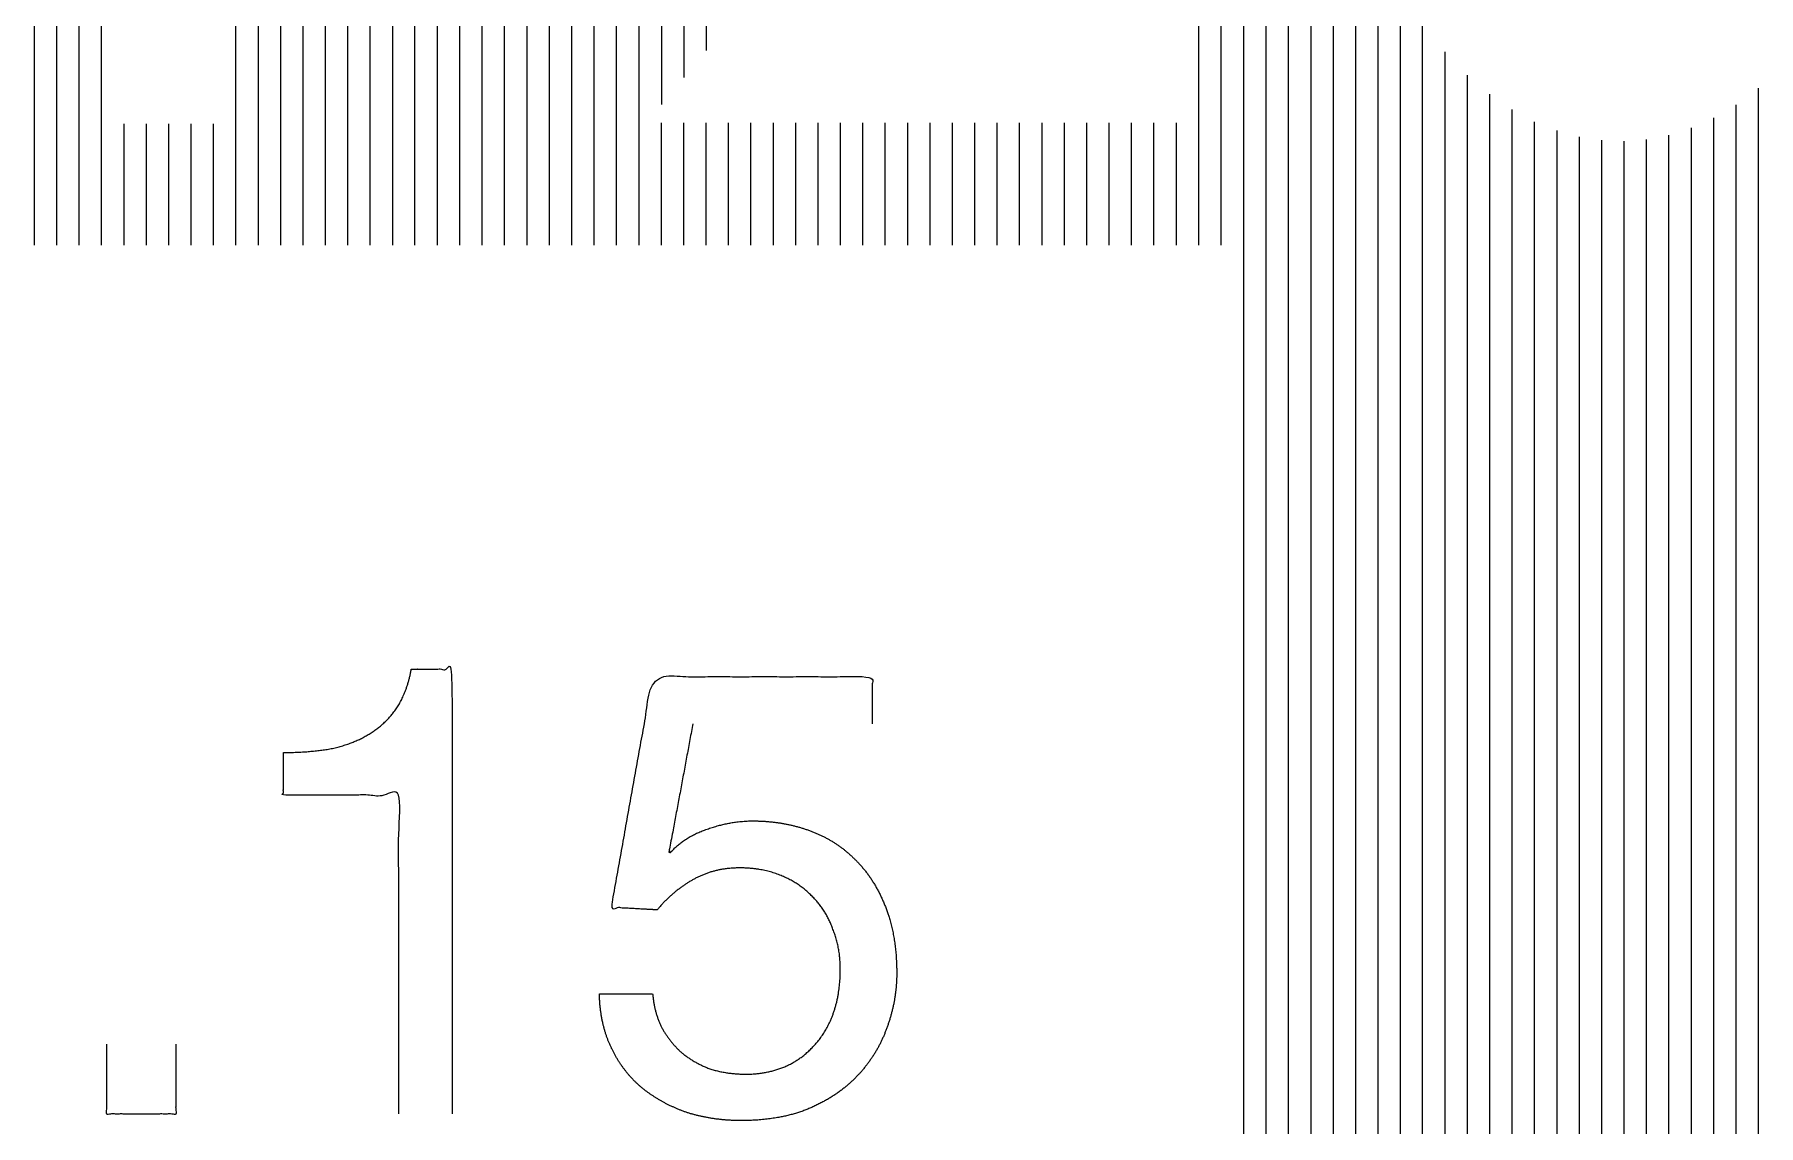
# Model space of a CAD drawing. Header units: millimetres. Extents: x -155 to -21, y -38 to 37.
# Drawn here: x -136.52 to -121.12, y -9.39 to 0.36 of the extents above; entities that cross this region are included whole.
import ezdxf

# ---------------------------------------------------------------- set-up
doc = ezdxf.new("R2010")
doc.units = ezdxf.units.MM
doc.layers.add('Layer 06', color=172, linetype='Continuous', true_color=0x0000bf)

msp = doc.modelspace()

# ---------------------------------------------------------------- linework, layer by layer
at = {"layer": 'Layer 06'}
for points in [[(-133.124, 37.201), (-133.13, -1.522)], [(-133.124, 37.201), (-133.13, -1.522)], [(-132.924, -1.522), (-132.924, 24.043)], [(-132.924, -1.522), (-132.924, 24.043)], [(-132.724, -1.522), (-132.724, 23.282)], [(-132.724, -1.522), (-132.724, 23.282)], [(-124.924, 21.531), (-124.924, -37.799)], [(-124.924, 21.531), (-124.924, -37.799)], [(-125.124, 21.353), (-125.124, -37.799)], [(-125.124, 21.353), (-125.124, -37.799)], [(-125.324, 21.194), (-125.324, -37.799)], [(-125.324, 21.194), (-125.324, -37.799)], [(-125.524, 21.051), (-125.524, -37.799)], [(-125.524, 21.051), (-125.524, -37.799)], [(-125.924, -1.522), (-125.924, 20.806)], [(-125.924, -1.522), (-125.924, 20.806)], [(-125.724, 20.922), (-125.724, -37.799)], [(-125.724, 20.922), (-125.724, -37.799)], [(-126.124, -1.522), (-126.124, 20.701)], [(-126.124, -1.522), (-126.124, 20.701)], [(-132.524, -1.522), (-132.524, 16.83)], [(-132.524, -1.522), (-132.524, 16.83)], [(-132.324, -1.522), (-132.324, 16.83)], [(-132.324, -1.522), (-132.324, 16.83)], [(-132.124, -1.522), (-132.124, 16.83)], [(-132.124, -1.522), (-132.124, 16.83)], [(-131.924, -1.522), (-131.924, 16.83)], [(-131.924, -1.522), (-131.924, 16.83)], [(-131.724, -1.522), (-131.724, 16.83)], [(-131.724, -1.522), (-131.724, 16.83)], [(-131.524, -1.522), (-131.524, 16.83)], [(-131.524, -1.522), (-131.524, 16.83)], [(-131.324, -1.522), (-131.324, 16.83)], [(-131.324, -1.522), (-131.324, 16.83)], [(-131.124, -1.522), (-131.124, 16.83)], [(-131.124, -1.522), (-131.124, 16.83)], [(-130.924, 16.83), (-130.924, -0.266)], [(-130.924, 16.83), (-130.924, -0.266)], [(-136.524, -1.522), (-136.524, 5.873)], [(-136.524, -1.522), (-136.524, 5.873)], [(-136.324, -1.522), (-136.324, 5.873)], [(-136.324, -1.522), (-136.324, 5.873)], [(-136.124, -1.522), (-136.124, 5.873)], [(-136.124, -1.522), (-136.124, 5.873)], [(-135.924, -1.522), (-135.926, 5.873)], [(-135.924, -1.522), (-135.926, 5.873)], [(-134.724, -1.522), (-134.724, 5.873)], [(-134.724, -1.522), (-134.724, 5.873)], [(-134.524, -1.522), (-134.524, 5.873)], [(-134.524, -1.522), (-134.524, 5.873)], [(-134.324, -1.522), (-134.324, 5.873)], [(-134.324, -1.522), (-134.324, 5.873)], [(-134.124, -1.522), (-134.124, 5.873)], [(-134.124, -1.522), (-134.124, 5.873)], [(-133.924, -1.522), (-133.924, 5.873)], [(-133.924, -1.522), (-133.924, 5.873)], [(-133.724, -1.522), (-133.724, 5.873)], [(-133.724, -1.522), (-133.724, 5.873)], [(-133.524, -1.522), (-133.524, 5.873)], [(-133.524, -1.522), (-133.524, 5.873)], [(-133.324, -1.522), (-133.324, 5.873)], [(-133.324, -1.522), (-133.324, 5.873)], [(-130.724, 4.677), (-130.724, -0.024)], [(-130.724, 4.677), (-130.724, -0.024)], [(-130.524, 4.675), (-130.524, 0.218)], [(-130.524, 4.675), (-130.524, 0.218)], [(-124.724, 1.783), (-124.724, -37.799)], [(-124.724, 1.783), (-124.724, -37.799)], [(-124.524, 1.196), (-124.524, -37.799)], [(-124.524, 1.196), (-124.524, -37.799)], [(-124.324, 0.782), (-124.324, -37.799)], [(-124.324, 0.782), (-124.324, -37.799)], [(-124.124, -26.018), (-124.124, 0.462)], [(-124.124, -31.857), (-124.124, 0.462)], [(-123.924, -26.92), (-123.924, 0.205)], [(-123.924, -32.535), (-123.924, 0.205)], [(-123.724, -27.77), (-123.724, -0.004)], [(-123.724, -33.231), (-123.724, -0.004)], [(-121.124, -4.719), (-121.124, -0.12)], [(-121.124, -37.799), (-121.124, -0.12)], [(-123.524, -28.591), (-123.524, -0.174)], [(-123.524, -33.948), (-123.524, -0.174)], [(-121.324, -4.719), (-121.324, -0.267)], [(-121.324, -37.799), (-121.324, -0.267)], [(-135.724, -1.522), (-135.724, -0.439)], [(-135.724, -1.522), (-135.724, -0.439)], [(-135.524, -1.522), (-135.524, -0.439)], [(-135.524, -1.522), (-135.524, -0.439)], [(-135.324, -1.522), (-135.324, -0.439)], [(-135.324, -1.522), (-135.324, -0.439)], [(-135.124, -1.522), (-135.124, -0.439)], [(-135.124, -1.522), (-135.124, -0.439)], [(-134.924, -1.522), (-134.924, -0.439)], [(-134.924, -1.522), (-134.924, -0.439)], [(-130.924, -1.522), (-130.924, -0.43)], [(-130.924, -1.522), (-130.924, -0.43)], [(-130.724, -1.522), (-130.724, -0.43)], [(-130.724, -1.522), (-130.724, -0.43)], [(-130.524, -1.522), (-130.524, -0.43)], [(-130.524, -1.522), (-130.524, -0.43)], [(-130.324, -1.522), (-130.324, -0.43)], [(-130.324, -1.522), (-130.324, -0.43)], [(-130.124, -1.522), (-130.124, -0.43)], [(-130.124, -1.522), (-130.124, -0.43)], [(-129.924, -1.522), (-129.924, -0.43)], [(-129.924, -1.522), (-129.924, -0.43)], [(-129.724, -1.522), (-129.724, -0.43)], [(-129.724, -1.522), (-129.724, -0.43)], [(-129.524, -1.522), (-129.524, -0.43)], [(-129.524, -1.522), (-129.524, -0.43)], [(-129.324, -1.522), (-129.324, -0.43)], [(-129.324, -1.522), (-129.324, -0.43)], [(-129.124, -1.522), (-129.124, -0.43)], [(-129.124, -1.522), (-129.124, -0.43)], [(-128.924, -1.522), (-128.924, -0.43)], [(-128.924, -1.522), (-128.924, -0.43)], [(-128.724, -1.522), (-128.724, -0.43)], [(-128.724, -1.522), (-128.724, -0.43)], [(-128.524, -1.522), (-128.524, -0.43)], [(-128.524, -1.522), (-128.524, -0.43)], [(-128.324, -1.522), (-128.324, -0.43)], [(-128.324, -1.522), (-128.324, -0.43)], [(-128.124, -1.522), (-128.124, -0.43)], [(-128.124, -1.522), (-128.124, -0.43)], [(-127.924, -1.522), (-127.924, -0.43)], [(-127.924, -1.522), (-127.924, -0.43)], [(-127.724, -1.522), (-127.724, -0.43)], [(-127.724, -1.522), (-127.724, -0.43)], [(-127.524, -1.522), (-127.524, -0.43)], [(-127.524, -1.522), (-127.524, -0.43)], [(-127.324, -1.522), (-127.324, -0.43)], [(-127.324, -1.522), (-127.324, -0.43)], [(-127.124, -1.522), (-127.124, -0.43)], [(-127.124, -1.522), (-127.124, -0.43)], [(-126.924, -1.522), (-126.924, -0.43)], [(-126.924, -1.522), (-126.924, -0.43)], [(-126.724, -1.522), (-126.724, -0.43)], [(-126.724, -1.522), (-126.724, -0.43)], [(-126.524, -1.522), (-126.524, -0.43)], [(-126.524, -1.522), (-126.524, -0.43)], [(-126.324, -1.522), (-126.324, -0.43)], [(-126.324, -1.522), (-126.324, -0.43)], [(-123.324, -29.4), (-123.324, -0.311)], [(-123.324, -34.687), (-123.324, -0.311)], [(-123.124, -30.207), (-123.124, -0.419)], [(-123.124, -37.799), (-123.124, -0.419)], [(-121.524, -4.719), (-121.524, -0.385)], [(-121.524, -37.799), (-121.524, -0.385)], [(-122.924, -31.017), (-122.924, -0.499)], [(-122.924, -37.799), (-122.924, -0.499)], [(-122.724, -31.837), (-122.724, -0.554)], [(-122.724, -37.799), (-122.724, -0.554)], [(-122.524, -32.671), (-122.524, -0.585)], [(-122.524, -37.799), (-122.524, -0.585)], [(-122.324, -4.719), (-122.324, -0.593)], [(-122.324, -37.799), (-122.324, -0.593)], [(-122.124, -4.719), (-122.124, -0.577)], [(-122.124, -37.799), (-122.124, -0.577)], [(-121.924, -4.719), (-121.924, -0.538)], [(-121.924, -37.799), (-121.924, -0.538)], [(-121.724, -4.719), (-121.724, -0.474)], [(-121.724, -37.799), (-121.724, -0.474)], [(-125.724, -1.522), (-125.724, -37.799)], [(-125.724, -1.522), (-125.724, -37.799)], [(-125.724, -1.522), (-125.724, -37.799)], [(-125.724, -1.522), (-125.724, -37.799)], [(-125.724, -1.522), (-125.724, -37.799)], [(-125.724, -1.522), (-125.724, -37.799)], [(-125.524, -1.522), (-125.524, -37.799)], [(-125.524, -1.522), (-125.524, -37.799)], [(-125.524, -1.522), (-125.524, -37.799)], [(-125.524, -1.522), (-125.524, -37.799)], [(-125.524, -1.522), (-125.524, -37.799)], [(-125.524, -1.522), (-125.524, -37.799)], [(-125.324, -1.522), (-125.324, -37.799)], [(-125.324, -1.522), (-125.324, -37.799)], [(-125.324, -1.522), (-125.324, -37.799)], [(-125.324, -1.522), (-125.324, -37.799)], [(-125.324, -1.522), (-125.324, -37.799)], [(-125.324, -1.522), (-125.324, -37.799)], [(-125.124, -1.522), (-125.124, -37.799)], [(-125.124, -1.522), (-125.124, -37.799)], [(-125.124, -1.522), (-125.124, -37.799)], [(-125.124, -1.522), (-125.124, -37.799)], [(-125.124, -1.522), (-125.124, -37.799)], [(-125.124, -1.522), (-125.124, -37.799)], [(-124.924, -1.522), (-124.924, -37.799)], [(-124.924, -1.522), (-124.924, -37.799)], [(-124.924, -1.522), (-124.924, -37.799)], [(-124.924, -1.522), (-124.924, -37.799)], [(-124.924, -1.522), (-124.924, -37.799)], [(-124.924, -1.522), (-124.924, -37.799)], [(-124.724, -1.522), (-124.724, -37.799)], [(-124.724, -1.522), (-124.724, -37.799)], [(-124.724, -1.522), (-124.724, -37.799)], [(-124.724, -1.522), (-124.724, -37.799)], [(-124.724, -1.522), (-124.724, -37.799)], [(-124.724, -1.522), (-124.724, -37.799)], [(-124.524, -1.522), (-124.524, -37.799)], [(-124.524, -1.522), (-124.524, -37.799)], [(-124.524, -1.522), (-124.524, -37.799)], [(-124.524, -1.522), (-124.524, -37.799)], [(-124.524, -1.522), (-124.524, -37.799)], [(-124.524, -1.522), (-124.524, -37.799)], [(-124.324, -1.522), (-124.324, -37.799)], [(-124.324, -1.522), (-124.324, -37.799)], [(-124.324, -1.522), (-124.324, -37.799)], [(-124.324, -1.522), (-124.324, -37.799)], [(-124.324, -1.522), (-124.324, -37.799)], [(-124.324, -1.522), (-124.324, -37.799)], [(-124.124, -4.719), (-124.124, -1.522)], [(-124.124, -4.719), (-124.124, -1.522)], [(-124.124, -4.719), (-124.124, -1.522)], [(-124.124, -4.719), (-124.124, -1.522)], [(-124.124, -4.719), (-124.124, -1.522)], [(-124.124, -4.719), (-124.124, -1.522)], [(-123.924, -4.719), (-123.924, -1.522)], [(-123.924, -4.719), (-123.924, -1.522)], [(-123.924, -4.719), (-123.924, -1.522)], [(-123.924, -4.719), (-123.924, -1.522)], [(-123.924, -4.719), (-123.924, -1.522)], [(-123.924, -4.719), (-123.924, -1.522)], [(-123.724, -4.719), (-123.724, -1.522)], [(-123.724, -4.719), (-123.724, -1.522)], [(-123.724, -4.719), (-123.724, -1.522)], [(-123.724, -4.719), (-123.724, -1.522)], [(-123.724, -4.719), (-123.724, -1.522)], [(-123.724, -4.719), (-123.724, -1.522)], [(-123.524, -4.719), (-123.524, -1.522)], [(-123.524, -4.719), (-123.524, -1.522)], [(-123.524, -4.719), (-123.524, -1.522)], [(-123.524, -4.719), (-123.524, -1.522)], [(-123.524, -4.719), (-123.524, -1.522)], [(-123.524, -4.719), (-123.524, -1.522)], [(-123.324, -4.719), (-123.324, -1.522)], [(-123.324, -4.719), (-123.324, -1.522)], [(-123.324, -4.719), (-123.324, -1.522)], [(-123.324, -4.719), (-123.324, -1.522)], [(-123.324, -4.719), (-123.324, -1.522)], [(-123.324, -4.719), (-123.324, -1.522)], [(-123.124, -4.719), (-123.124, -1.522)], [(-123.124, -4.719), (-123.124, -1.522)], [(-123.124, -4.719), (-123.124, -1.522)], [(-123.124, -4.719), (-123.124, -1.522)], [(-123.124, -4.719), (-123.124, -1.522)], [(-123.124, -4.719), (-123.124, -1.522)], [(-122.924, -4.719), (-122.924, -1.522)], [(-122.924, -4.719), (-122.924, -1.522)], [(-122.924, -4.719), (-122.924, -1.522)], [(-122.924, -4.719), (-122.924, -1.522)], [(-122.924, -4.719), (-122.924, -1.522)], [(-122.924, -4.719), (-122.924, -1.522)], [(-122.724, -4.719), (-122.724, -1.522)], [(-122.724, -4.719), (-122.724, -1.522)], [(-122.724, -4.719), (-122.724, -1.522)], [(-122.724, -4.719), (-122.724, -1.522)], [(-122.724, -4.719), (-122.724, -1.522)], [(-122.724, -4.719), (-122.724, -1.522)], [(-122.524, -4.719), (-122.524, -1.522)], [(-122.524, -4.719), (-122.524, -1.522)], [(-122.524, -4.719), (-122.524, -1.522)], [(-122.524, -4.719), (-122.524, -1.522)], [(-122.524, -4.719), (-122.524, -1.522)], [(-122.524, -4.719), (-122.524, -1.522)], [(-122.324, -4.719), (-122.324, -1.522)], [(-122.324, -4.719), (-122.324, -1.522)], [(-122.324, -4.719), (-122.324, -1.522)], [(-122.324, -4.719), (-122.324, -1.522)], [(-122.324, -4.719), (-122.324, -1.522)], [(-122.324, -4.719), (-122.324, -1.522)], [(-122.124, -4.719), (-122.124, -1.522)], [(-122.124, -4.719), (-122.124, -1.522)], [(-122.124, -4.719), (-122.124, -1.522)], [(-122.124, -4.719), (-122.124, -1.522)], [(-122.124, -4.719), (-122.124, -1.522)], [(-122.124, -4.719), (-122.124, -1.522)], [(-121.924, -4.719), (-121.924, -1.522)], [(-121.924, -4.719), (-121.924, -1.522)], [(-121.924, -4.719), (-121.924, -1.522)], [(-121.924, -4.719), (-121.924, -1.522)], [(-121.924, -4.719), (-121.924, -1.522)], [(-121.924, -4.719), (-121.924, -1.522)], [(-121.724, -4.719), (-121.724, -1.522)], [(-121.724, -4.719), (-121.724, -1.522)], [(-121.724, -4.719), (-121.724, -1.522)], [(-121.724, -4.719), (-121.724, -1.522)], [(-121.724, -4.719), (-121.724, -1.522)], [(-121.724, -4.719), (-121.724, -1.522)], [(-121.524, -4.719), (-121.524, -1.522)], [(-121.524, -4.719), (-121.524, -1.522)], [(-121.524, -4.719), (-121.524, -1.522)], [(-121.524, -4.719), (-121.524, -1.522)], [(-121.524, -4.719), (-121.524, -1.522)], [(-121.524, -4.719), (-121.524, -1.522)], [(-121.324, -4.719), (-121.324, -1.522)], [(-121.324, -4.719), (-121.324, -1.522)], [(-121.324, -4.719), (-121.324, -1.522)], [(-121.324, -4.719), (-121.324, -1.522)], [(-121.324, -4.719), (-121.324, -1.522)], [(-121.324, -4.719), (-121.324, -1.522)], [(-121.124, -4.719), (-121.124, -1.522)], [(-121.124, -4.719), (-121.124, -1.522)], [(-121.124, -4.719), (-121.124, -1.522)], [(-121.124, -4.719), (-121.124, -1.522)], [(-121.124, -4.719), (-121.124, -1.522)], [(-121.124, -4.719), (-121.124, -1.522)], [(-122.324, -33.521), (-122.324, -4.906)], [(-122.124, -34.388), (-122.124, -5.103)], [(-121.924, -37.799), (-121.924, -5.272)], [(-121.724, -37.799), (-121.724, -5.419)], [(-121.524, -37.799), (-121.524, -5.549)], [(-121.324, -37.799), (-121.324, -5.663)], [(-121.124, -37.799), (-121.124, -5.766)], [(-121.124, -31.958), (-121.124, -8.926)], [(-121.524, -29.803), (-121.524, -9.073)], [(-121.324, -30.89), (-121.324, -8.993)], [(-121.724, -28.68), (-121.724, -9.17)], [(-121.924, -27.496), (-121.924, -9.288)]]:
    msp.add_lwpolyline(points, dxfattribs=at)
for points, knots in [([(-134.301, -6.056, 46.209), (-134.1, -6.056, 46.209), (-133.909, -6.028, 46.209), (-133.719, -5.994, 46.209), (-133.567, -5.91, 46.209), (-133.411, -5.826, 46.209), (-133.304, -5.681, 46.209), (-133.198, -5.535, 46.209), (-133.158, -5.311, 46.209)], [-6, -6, -6, -5, -5, -4, -4, -3, -3, -2, -2, -2]), ([(-134.301, -6.056, 47.709), (-134.1, -6.056, 47.709), (-133.909, -6.028, 47.709), (-133.719, -5.994, 47.709), (-133.567, -5.91, 47.709), (-133.411, -5.826, 47.709), (-133.304, -5.681, 47.709), (-133.198, -5.535, 47.709), (-133.158, -5.311, 47.709)], [-6, -6, -6, -5, -5, -4, -4, -3, -3, -2, -2, -2]), ([(-134.301, -6.056, 49.209), (-134.1, -6.056, 49.209), (-133.909, -6.028, 49.209), (-133.719, -5.994, 49.209), (-133.567, -5.91, 49.209), (-133.411, -5.826, 49.209), (-133.304, -5.681, 49.209), (-133.198, -5.535, 49.209), (-133.158, -5.311, 49.209)], [-6, -6, -6, -5, -5, -4, -4, -3, -3, -2, -2, -2]), ([(-134.301, -6.056, 50.709), (-134.1, -6.056, 50.709), (-133.909, -6.028, 50.709), (-133.719, -5.994, 50.709), (-133.567, -5.91, 50.709), (-133.411, -5.826, 50.709), (-133.304, -5.681, 50.709), (-133.198, -5.535, 50.709), (-133.158, -5.311, 50.709)], [-6, -6, -6, -5, -5, -4, -4, -3, -3, -2, -2, -2]), ([(-133.158, -5.311, 46.209), (-132.976, -5.311, 46.209), (-132.794, -5.311, 46.209), (-132.794, -7.297, 46.209), (-132.794, -9.283, 46.209)], [-2, -2, -2, -1, -1, 0, 0, 0]), ([(-133.158, -5.311, 47.709), (-132.976, -5.311, 47.709), (-132.794, -5.311, 47.709), (-132.794, -7.297, 47.709), (-132.794, -9.283, 47.709)], [-2, -2, -2, -1, -1, 0, 0, 0]), ([(-133.158, -5.311, 49.209), (-132.976, -5.311, 49.209), (-132.794, -5.311, 49.209), (-132.794, -7.297, 49.209), (-132.794, -9.283, 49.209)], [-2, -2, -2, -1, -1, 0, 0, 0]), ([(-133.158, -5.311, 50.709), (-132.976, -5.311, 50.709), (-132.794, -5.311, 50.709), (-132.794, -7.297, 50.709), (-132.794, -9.283, 50.709)], [-2, -2, -2, -1, -1, 0, 0, 0]), ([(-130.962, -7.462, 46.209), (-131.167, -7.451, 46.209), (-131.371, -7.44, 46.209), (-131.186, -6.409, 46.209), (-131.002, -5.378, 46.209), (-130.021, -5.378, 46.209), (-129.041, -5.378, 46.209), (-129.041, -5.588, 46.209), (-129.041, -5.798, 46.209)], [-4, -4, -4, -3, -3, -2, -2, -1, -1, 0, 0, 0]), ([(-130.962, -7.462, 47.709), (-131.167, -7.451, 47.709), (-131.371, -7.44, 47.709), (-131.186, -6.409, 47.709), (-131.002, -5.378, 47.709), (-130.021, -5.378, 47.709), (-129.041, -5.378, 47.709), (-129.041, -5.588, 47.709), (-129.041, -5.798, 47.709)], [-4, -4, -4, -3, -3, -2, -2, -1, -1, 0, 0, 0]), ([(-130.962, -7.462, 49.209), (-131.167, -7.451, 49.209), (-131.371, -7.44, 49.209), (-131.186, -6.409, 49.209), (-131.002, -5.378, 49.209), (-130.021, -5.378, 49.209), (-129.041, -5.378, 49.209), (-129.041, -5.588, 49.209), (-129.041, -5.798, 49.209)], [-4, -4, -4, -3, -3, -2, -2, -1, -1, 0, 0, 0]), ([(-130.962, -7.462, 50.709), (-131.167, -7.451, 50.709), (-131.371, -7.44, 50.709), (-131.186, -6.409, 50.709), (-131.002, -5.378, 50.709), (-130.021, -5.378, 50.709), (-129.041, -5.378, 50.709), (-129.041, -5.588, 50.709), (-129.041, -5.798, 50.709)], [-4, -4, -4, -3, -3, -2, -2, -1, -1, 0, 0, 0]), ([(-130.643, -5.798, 46.209), (-130.749, -6.37, 46.209), (-130.856, -6.941, 46.209), (-130.85, -6.947, 46.209), (-130.845, -6.952, 46.209)], [-35, -35, -35, -34, -34, -33, -33, -33]), ([(-130.643, -5.798, 47.709), (-130.749, -6.37, 47.709), (-130.856, -6.941, 47.709), (-130.85, -6.947, 47.709), (-130.845, -6.952, 47.709)], [-35, -35, -35, -34, -34, -33, -33, -33]), ([(-130.643, -5.798, 49.209), (-130.749, -6.37, 49.209), (-130.856, -6.941, 49.209), (-130.85, -6.947, 49.209), (-130.845, -6.952, 49.209)], [-35, -35, -35, -34, -34, -33, -33, -33]), ([(-130.643, -5.798, 50.709), (-130.749, -6.37, 50.709), (-130.856, -6.941, 50.709), (-130.85, -6.947, 50.709), (-130.845, -6.952, 50.709)], [-35, -35, -35, -34, -34, -33, -33, -33]), ([(-133.27, -9.283, 46.209), (-133.27, -7.86, 46.209), (-133.27, -6.437, 46.209), (-133.786, -6.437, 46.209), (-134.301, -6.437, 46.209), (-134.301, -6.247, 46.209), (-134.301, -6.056, 46.209)], [-9, -9, -9, -8, -8, -7, -7, -6, -6, -6]), ([(-133.27, -9.283, 47.709), (-133.27, -7.86, 47.709), (-133.27, -6.437, 47.709), (-133.786, -6.437, 47.709), (-134.301, -6.437, 47.709), (-134.301, -6.247, 47.709), (-134.301, -6.056, 47.709)], [-9, -9, -9, -8, -8, -7, -7, -6, -6, -6]), ([(-133.27, -9.283, 49.209), (-133.27, -7.86, 49.209), (-133.27, -6.437, 49.209), (-133.786, -6.437, 49.209), (-134.301, -6.437, 49.209), (-134.301, -6.247, 49.209), (-134.301, -6.056, 49.209)], [-9, -9, -9, -8, -8, -7, -7, -6, -6, -6]), ([(-133.27, -9.283, 50.709), (-133.27, -7.86, 50.709), (-133.27, -6.437, 50.709), (-133.786, -6.437, 50.709), (-134.301, -6.437, 50.709), (-134.301, -6.247, 50.709), (-134.301, -6.056, 50.709)], [-9, -9, -9, -8, -8, -7, -7, -6, -6, -6]), ([(-130.845, -6.952, 46.209), (-130.716, -6.807, 46.209), (-130.514, -6.74, 46.209), (-130.307, -6.667, 46.209), (-130.105, -6.667, 46.209), (-129.842, -6.667, 46.209), (-129.607, -6.751, 46.209), (-129.371, -6.835, 46.209), (-129.198, -7.008, 46.209), (-129.024, -7.176, 46.209), (-128.923, -7.434, 46.209), (-128.822, -7.686, 46.209), (-128.822, -8.028, 46.209), (-128.822, -8.28, 46.209), (-128.912, -8.521, 46.209), (-128.996, -8.756, 46.209), (-129.17, -8.941, 46.209), (-129.343, -9.126, 46.209), (-129.607, -9.238, 46.209), (-129.864, -9.345, 46.209), (-130.212, -9.345, 46.209), (-130.469, -9.345, 46.209), (-130.699, -9.272, 46.209), (-130.923, -9.193, 46.209), (-131.097, -9.053, 46.209), (-131.27, -8.908, 46.209), (-131.371, -8.695, 46.209), (-131.472, -8.482, 46.209), (-131.478, -8.213, 46.209)], [-33, -33, -33, -32, -32, -31, -31, -30, -30, -29, -29, -28, -28, -27, -27, -26, -26, -25, -25, -24, -24, -23, -23, -22, -22, -21, -21, -20, -20, -19, -19, -19]), ([(-130.845, -6.952, 47.709), (-130.716, -6.807, 47.709), (-130.514, -6.74, 47.709), (-130.307, -6.667, 47.709), (-130.105, -6.667, 47.709), (-129.842, -6.667, 47.709), (-129.607, -6.751, 47.709), (-129.371, -6.835, 47.709), (-129.198, -7.008, 47.709), (-129.024, -7.176, 47.709), (-128.923, -7.434, 47.709), (-128.822, -7.686, 47.709), (-128.822, -8.028, 47.709), (-128.822, -8.28, 47.709), (-128.912, -8.521, 47.709), (-128.996, -8.756, 47.709), (-129.17, -8.941, 47.709), (-129.343, -9.126, 47.709), (-129.607, -9.238, 47.709), (-129.864, -9.345, 47.709), (-130.212, -9.345, 47.709), (-130.469, -9.345, 47.709), (-130.699, -9.272, 47.709), (-130.923, -9.193, 47.709), (-131.097, -9.053, 47.709), (-131.27, -8.908, 47.709), (-131.371, -8.695, 47.709), (-131.472, -8.482, 47.709), (-131.478, -8.213, 47.709)], [-33, -33, -33, -32, -32, -31, -31, -30, -30, -29, -29, -28, -28, -27, -27, -26, -26, -25, -25, -24, -24, -23, -23, -22, -22, -21, -21, -20, -20, -19, -19, -19]), ([(-130.845, -6.952, 49.209), (-130.716, -6.807, 49.209), (-130.514, -6.74, 49.209), (-130.307, -6.667, 49.209), (-130.105, -6.667, 49.209), (-129.842, -6.667, 49.209), (-129.607, -6.751, 49.209), (-129.371, -6.835, 49.209), (-129.198, -7.008, 49.209), (-129.024, -7.176, 49.209), (-128.923, -7.434, 49.209), (-128.822, -7.686, 49.209), (-128.822, -8.028, 49.209), (-128.822, -8.28, 49.209), (-128.912, -8.521, 49.209), (-128.996, -8.756, 49.209), (-129.17, -8.941, 49.209), (-129.343, -9.126, 49.209), (-129.607, -9.238, 49.209), (-129.864, -9.345, 49.209), (-130.212, -9.345, 49.209), (-130.469, -9.345, 49.209), (-130.699, -9.272, 49.209), (-130.923, -9.193, 49.209), (-131.097, -9.053, 49.209), (-131.27, -8.908, 49.209), (-131.371, -8.695, 49.209), (-131.472, -8.482, 49.209), (-131.478, -8.213, 49.209)], [-33, -33, -33, -32, -32, -31, -31, -30, -30, -29, -29, -28, -28, -27, -27, -26, -26, -25, -25, -24, -24, -23, -23, -22, -22, -21, -21, -20, -20, -19, -19, -19]), ([(-130.845, -6.952, 50.709), (-130.716, -6.807, 50.709), (-130.514, -6.74, 50.709), (-130.307, -6.667, 50.709), (-130.105, -6.667, 50.709), (-129.842, -6.667, 50.709), (-129.607, -6.751, 50.709), (-129.371, -6.835, 50.709), (-129.198, -7.008, 50.709), (-129.024, -7.176, 50.709), (-128.923, -7.434, 50.709), (-128.822, -7.686, 50.709), (-128.822, -8.028, 50.709), (-128.822, -8.28, 50.709), (-128.912, -8.521, 50.709), (-128.996, -8.756, 50.709), (-129.17, -8.941, 50.709), (-129.343, -9.126, 50.709), (-129.607, -9.238, 50.709), (-129.864, -9.345, 50.709), (-130.212, -9.345, 50.709), (-130.469, -9.345, 50.709), (-130.699, -9.272, 50.709), (-130.923, -9.193, 50.709), (-131.097, -9.053, 50.709), (-131.27, -8.908, 50.709), (-131.371, -8.695, 50.709), (-131.472, -8.482, 50.709), (-131.478, -8.213, 50.709)], [-33, -33, -33, -32, -32, -31, -31, -30, -30, -29, -29, -28, -28, -27, -27, -26, -26, -25, -25, -24, -24, -23, -23, -22, -22, -21, -21, -20, -20, -19, -19, -19]), ([(-131.002, -8.213, 46.209), (-130.99, -8.364, 46.209), (-130.929, -8.499, 46.209), (-130.861, -8.627, 46.209), (-130.755, -8.728, 46.209), (-130.643, -8.824, 46.209), (-130.497, -8.88, 46.209), (-130.346, -8.93, 46.209), (-130.167, -8.93, 46.209), (-129.999, -8.93, 46.209), (-129.847, -8.874, 46.209), (-129.691, -8.812, 46.209), (-129.579, -8.695, 46.209), (-129.461, -8.577, 46.209), (-129.394, -8.403, 46.209), (-129.326, -8.224, 46.209), (-129.326, -7.989, 46.209), (-129.326, -7.793, 46.209), (-129.394, -7.63, 46.209), (-129.455, -7.462, 46.209), (-129.573, -7.345, 46.209), (-129.691, -7.221, 46.209), (-129.859, -7.154, 46.209), (-130.021, -7.087, 46.209), (-130.223, -7.087, 46.209), (-130.458, -7.087, 46.209), (-130.643, -7.193, 46.209), (-130.822, -7.294, 46.209), (-130.962, -7.462, 46.209)], [-18, -18, -18, -17, -17, -16, -16, -15, -15, -14, -14, -13, -13, -12, -12, -11, -11, -10, -10, -9, -9, -8, -8, -7, -7, -6, -6, -5, -5, -4, -4, -4]), ([(-131.002, -8.213, 47.709), (-130.99, -8.364, 47.709), (-130.929, -8.499, 47.709), (-130.861, -8.627, 47.709), (-130.755, -8.728, 47.709), (-130.643, -8.824, 47.709), (-130.497, -8.88, 47.709), (-130.346, -8.93, 47.709), (-130.167, -8.93, 47.709), (-129.999, -8.93, 47.709), (-129.847, -8.874, 47.709), (-129.691, -8.812, 47.709), (-129.579, -8.695, 47.709), (-129.461, -8.577, 47.709), (-129.394, -8.403, 47.709), (-129.326, -8.224, 47.709), (-129.326, -7.989, 47.709), (-129.326, -7.793, 47.709), (-129.394, -7.63, 47.709), (-129.455, -7.462, 47.709), (-129.573, -7.345, 47.709), (-129.691, -7.221, 47.709), (-129.859, -7.154, 47.709), (-130.021, -7.087, 47.709), (-130.223, -7.087, 47.709), (-130.458, -7.087, 47.709), (-130.643, -7.193, 47.709), (-130.822, -7.294, 47.709), (-130.962, -7.462, 47.709)], [-18, -18, -18, -17, -17, -16, -16, -15, -15, -14, -14, -13, -13, -12, -12, -11, -11, -10, -10, -9, -9, -8, -8, -7, -7, -6, -6, -5, -5, -4, -4, -4]), ([(-131.002, -8.213, 49.209), (-130.99, -8.364, 49.209), (-130.929, -8.499, 49.209), (-130.861, -8.627, 49.209), (-130.755, -8.728, 49.209), (-130.643, -8.824, 49.209), (-130.497, -8.88, 49.209), (-130.346, -8.93, 49.209), (-130.167, -8.93, 49.209), (-129.999, -8.93, 49.209), (-129.847, -8.874, 49.209), (-129.691, -8.812, 49.209), (-129.579, -8.695, 49.209), (-129.461, -8.577, 49.209), (-129.394, -8.403, 49.209), (-129.326, -8.224, 49.209), (-129.326, -7.989, 49.209), (-129.326, -7.793, 49.209), (-129.394, -7.63, 49.209), (-129.455, -7.462, 49.209), (-129.573, -7.345, 49.209), (-129.691, -7.221, 49.209), (-129.859, -7.154, 49.209), (-130.021, -7.087, 49.209), (-130.223, -7.087, 49.209), (-130.458, -7.087, 49.209), (-130.643, -7.193, 49.209), (-130.822, -7.294, 49.209), (-130.962, -7.462, 49.209)], [-18, -18, -18, -17, -17, -16, -16, -15, -15, -14, -14, -13, -13, -12, -12, -11, -11, -10, -10, -9, -9, -8, -8, -7, -7, -6, -6, -5, -5, -4, -4, -4]), ([(-131.002, -8.213, 50.709), (-130.99, -8.364, 50.709), (-130.929, -8.499, 50.709), (-130.861, -8.627, 50.709), (-130.755, -8.728, 50.709), (-130.643, -8.824, 50.709), (-130.497, -8.88, 50.709), (-130.346, -8.93, 50.709), (-130.167, -8.93, 50.709), (-129.999, -8.93, 50.709), (-129.847, -8.874, 50.709), (-129.691, -8.812, 50.709), (-129.579, -8.695, 50.709), (-129.461, -8.577, 50.709), (-129.394, -8.403, 50.709), (-129.326, -8.224, 50.709), (-129.326, -7.989, 50.709), (-129.326, -7.793, 50.709), (-129.394, -7.63, 50.709), (-129.455, -7.462, 50.709), (-129.573, -7.345, 50.709), (-129.691, -7.221, 50.709), (-129.859, -7.154, 50.709), (-130.021, -7.087, 50.709), (-130.223, -7.087, 50.709), (-130.458, -7.087, 50.709), (-130.643, -7.193, 50.709), (-130.822, -7.294, 50.709), (-130.962, -7.462, 50.709)], [-18, -18, -18, -17, -17, -16, -16, -15, -15, -14, -14, -13, -13, -12, -12, -11, -11, -10, -10, -9, -9, -8, -8, -7, -7, -6, -6, -5, -5, -4, -4, -4]), ([(-135.881, -8.661, 46.209), (-135.881, -8.972, 46.209), (-135.881, -9.283, 46.209), (-135.57, -9.283, 46.209), (-135.259, -9.283, 46.209), (-135.259, -8.972, 46.209), (-135.259, -8.661, 46.209)], [0, 0, 0, 1, 1, 2, 2, 3, 3, 3]), ([(-135.881, -8.661, 47.709), (-135.881, -8.972, 47.709), (-135.881, -9.283, 47.709), (-135.57, -9.283, 47.709), (-135.259, -9.283, 47.709), (-135.259, -8.972, 47.709), (-135.259, -8.661, 47.709)], [0, 0, 0, 1, 1, 2, 2, 3, 3, 3]), ([(-135.881, -8.661, 49.209), (-135.881, -8.972, 49.209), (-135.881, -9.283, 49.209), (-135.57, -9.283, 49.209), (-135.259, -9.283, 49.209), (-135.259, -8.972, 49.209), (-135.259, -8.661, 49.209)], [0, 0, 0, 1, 1, 2, 2, 3, 3, 3]), ([(-135.881, -8.661, 50.709), (-135.881, -8.972, 50.709), (-135.881, -9.283, 50.709), (-135.57, -9.283, 50.709), (-135.259, -9.283, 50.709), (-135.259, -8.972, 50.709), (-135.259, -8.661, 50.709)], [0, 0, 0, 1, 1, 2, 2, 3, 3, 3])]:
    msp.add_open_spline(points, degree=2, knots=knots, dxfattribs=at)
for points in [[(-131.478, -8.213, 46.209), (-131.24, -8.213, 46.209), (-131.002, -8.213, 46.209)], [(-131.478, -8.213, 47.709), (-131.24, -8.213, 47.709), (-131.002, -8.213, 47.709)], [(-131.478, -8.213, 49.209), (-131.24, -8.213, 49.209), (-131.002, -8.213, 49.209)], [(-131.478, -8.213, 50.709), (-131.24, -8.213, 50.709), (-131.002, -8.213, 50.709)]]:
    msp.add_open_spline(points, degree=2, dxfattribs=at)

doc.saveas('drawing.dxf')
